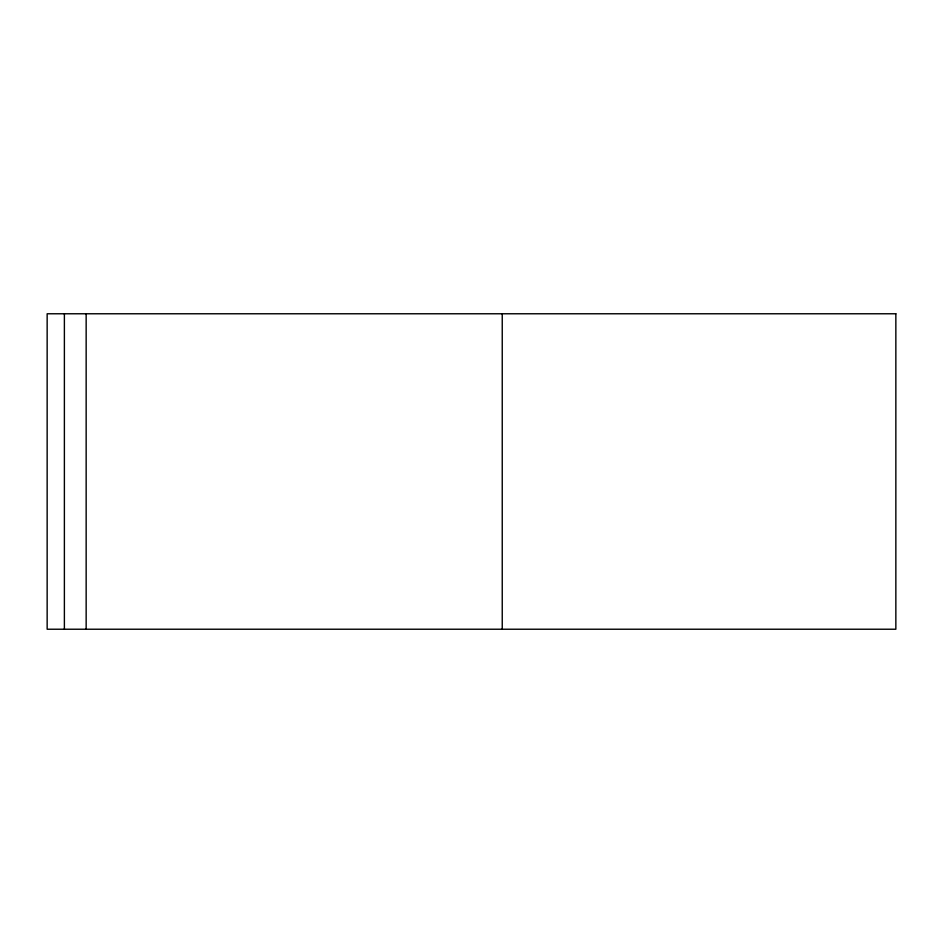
<?xml version="1.0" encoding="UTF-8"?>
<svg xmlns="http://www.w3.org/2000/svg" width="943" height="943" viewBox="0 0 943 943"><rect width="100%" height="100%" fill="white"/><g stroke="black" fill="none" stroke-linecap="round" stroke-linejoin="round"><path stroke-width="1.41" d="M502.242 313.771L502.242 629.229M86.155 313.771L86.155 629.229M64.383 313.771L64.383 629.229M895.85 313.771L47.15 313.771L47.15 629.229L895.85 629.229L895.85 313.771"/></g></svg>
